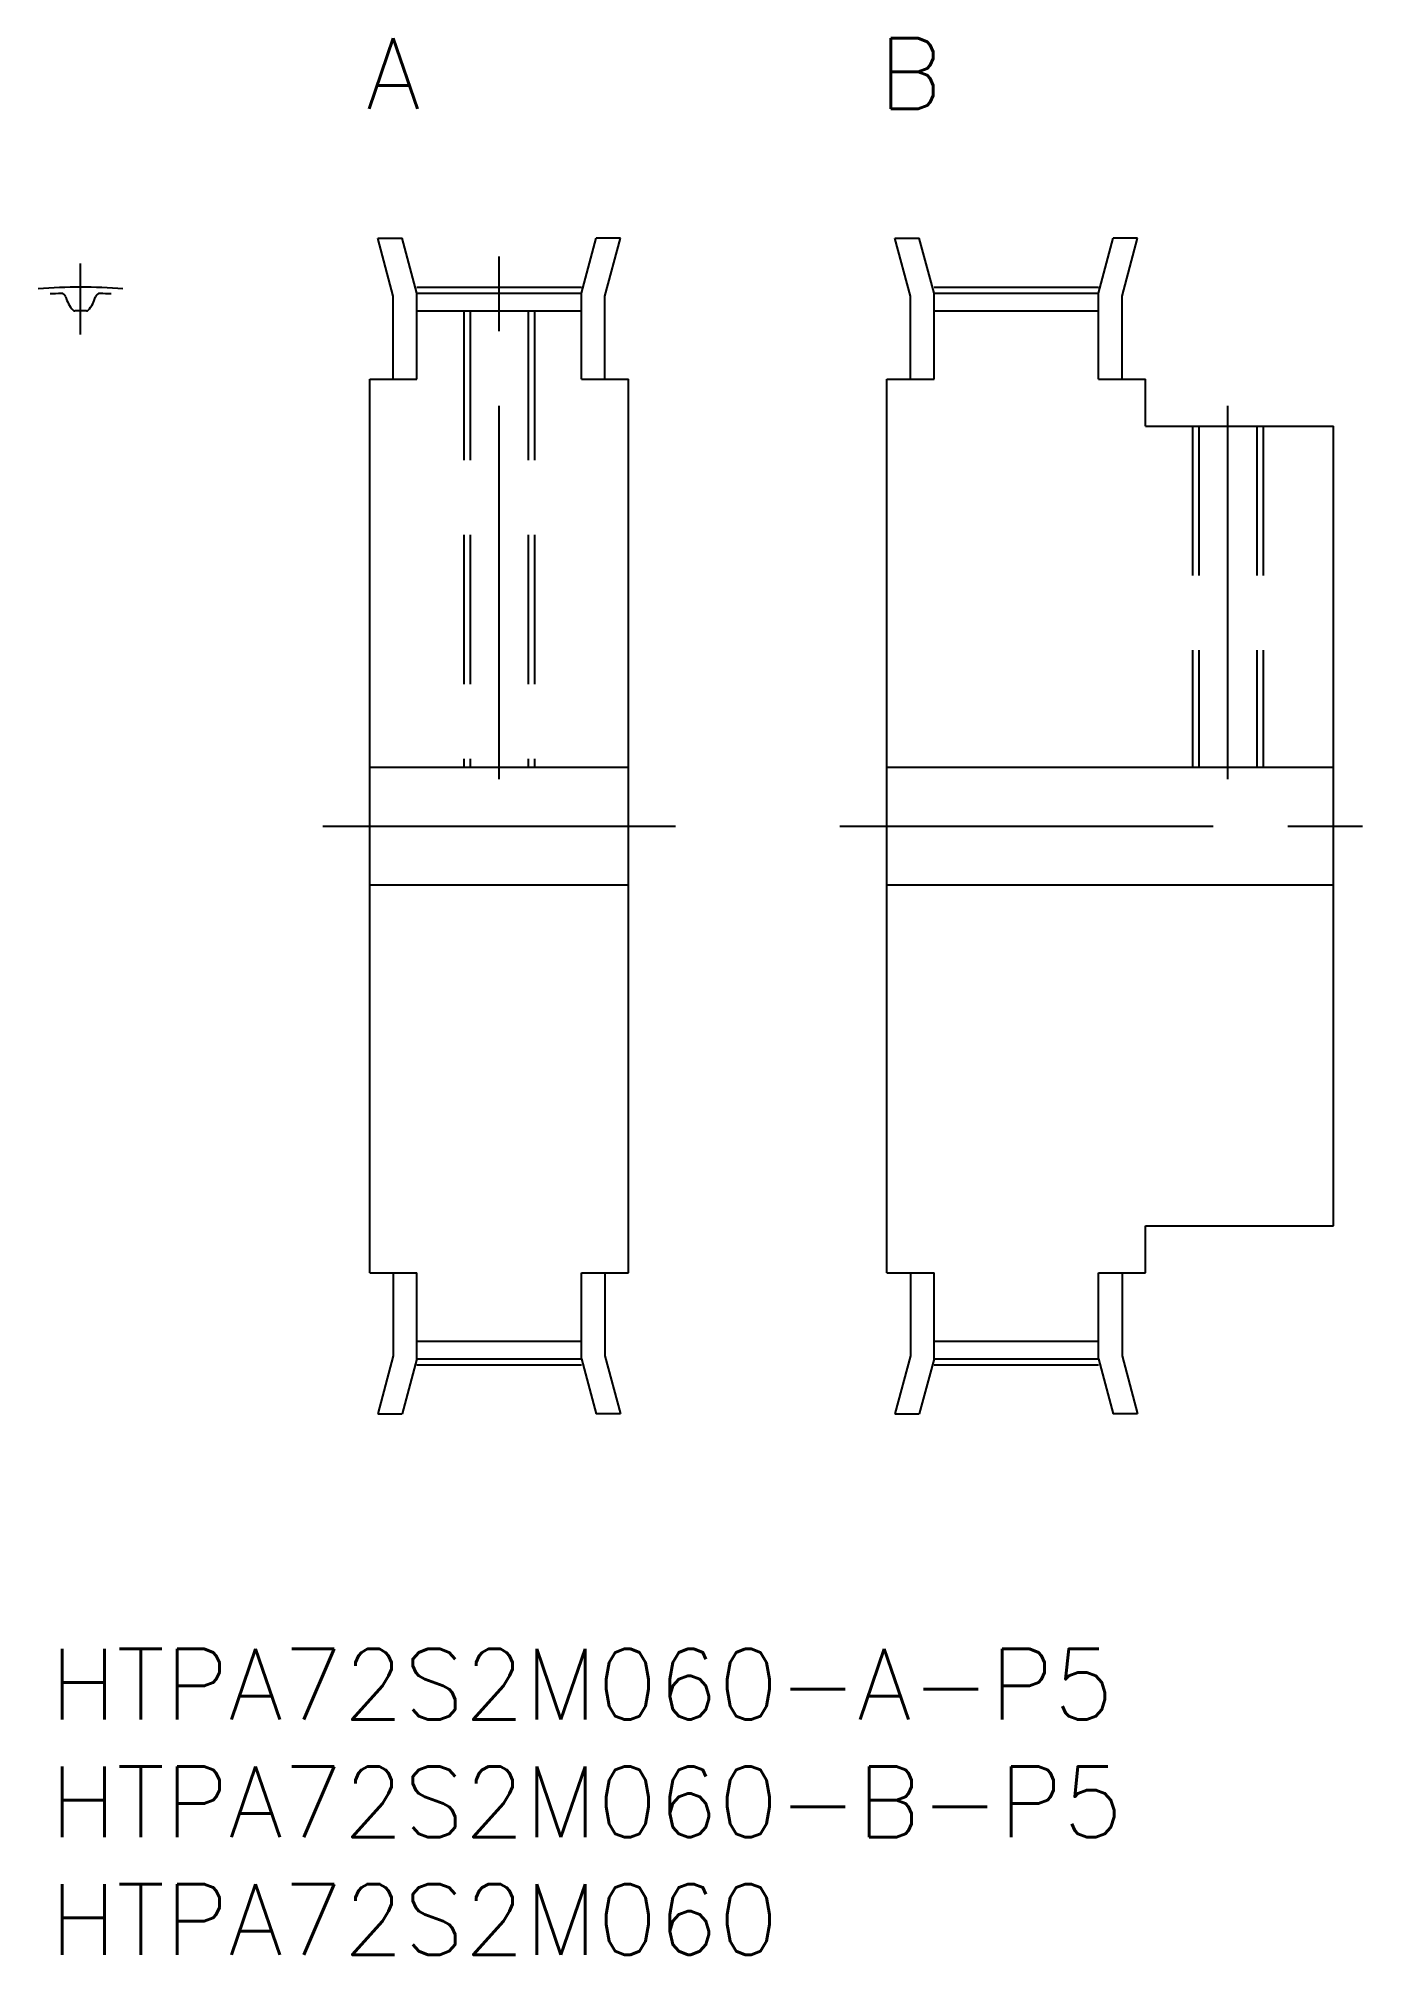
# Model space of a CAD drawing. Extents: x -0.5 to 56.6, y -13 to 68.5.
import ezdxf
from ezdxf.enums import TextEntityAlignment as Align

# ---------------------------------------------------------------- set-up
doc = ezdxf.new("R2010")
doc.units = 0
doc.header["$LTSCALE"] = 0.5
doc.linetypes.add('CENTER', pattern=[50.8, 31.75, -6.35, 6.35, -6.35])
doc.linetypes.add('DASHED', pattern=[19.05, 12.7, -6.35])
for name, color, linetype in [('MSM_CENTER', 1, 'CENTER'), ('MSM_CONTINUOUS', 7, 'CONTINUOUS'), ('MSM_DASHED', 4, 'DASHED'), ('MSM_PART_NUMBER', 7, 'CONTINUOUS')]:
    doc.layers.add(name, color=color, linetype=linetype)
doc.styles.get("Standard").update_dxf_attribs({"font": 'txt.shx', "height": 1, "bigfont": 'bigfont.shx'})

# ---------------------------------------------------------------- blocks, each defined once
blk = doc.blocks.new('*U13')
at = {"layer": 'MSM_PART_NUMBER'}
blk.add_text('HTPA72S2M060-A-P5', height=3, dxfattribs=at).set_placement((0, -3))
blk = doc.blocks.new('*U14')
at = {"layer": 'MSM_PART_NUMBER'}
blk.add_text('HTPA72S2M060-B-P5', height=3, dxfattribs=at).set_placement((0, -8))
blk = doc.blocks.new('*U15')
at = {"layer": 'MSM_PART_NUMBER'}
blk.add_text('HTPA72S2M060', height=3, dxfattribs=at).set_placement((0, -13))

msp = doc.modelspace()

# ---------------------------------------------------------------- linework, layer by layer
at = {"layer": 'MSM_CENTER'}
for p, q in [((19.1, 37), (19.1, 59.92)), ((1.3, 55.905), (1.3, 58.919)), ((15.6, 57.92), (22.6, 57.92)), ((37.6, 57.92), (44.6, 57.92)), ((50.1, 37), (50.1, 54)), ((11.6, 35), (26.6, 35)), ((33.6, 35), (56.6, 35)), ((15.6, 12.08), (22.6, 12.08)), ((37.6, 12.08), (44.6, 12.08))]:
    msp.add_line(p, q, dxfattribs=at)
msp.add_arc((1.3, 35), 22.919, 85.4955, 94.5045, dxfattribs=at)
at = {"layer": 'MSM_CONTINUOUS'}
for p, q in [((14.6, 57.533), (13.939, 60)), ((13.939, 60), (14.974, 60)), ((15.6, 57.665), (14.974, 60)), ((22.6, 57.665), (23.226, 60)), ((24.261, 60), (23.226, 60)), ((23.6, 57.533), (24.261, 60)), ((36.6, 57.533), (35.939, 60)), ((35.939, 60), (36.974, 60)), ((37.6, 57.665), (36.974, 60)), ((44.6, 57.665), (45.226, 60)), ((46.261, 60), (45.226, 60)), ((45.6, 57.533), (46.261, 60)), ((14.6, 54), (14.6, 57.533)), ((15.6, 54), (15.6, 57.665)), ((15.6, 57.665), (22.6, 57.665)), ((22.6, 54), (22.6, 57.665)), ((23.6, 54), (23.6, 57.533)), ((36.6, 54), (36.6, 57.533)), ((37.6, 57.665), (44.6, 57.665)), ((37.6, 54), (37.6, 57.665)), ((44.6, 54), (44.6, 57.665)), ((45.6, 54), (45.6, 57.533)), ((15.6, 56.905), (22.6, 56.905)), ((37.6, 56.905), (44.6, 56.905)), ((13.6, 16), (13.6, 54)), ((13.6, 54), (15.6, 54)), ((22.6, 54), (24.6, 54)), ((24.6, 16), (24.6, 54)), ((35.6, 16), (35.6, 54)), ((35.6, 54), (37.6, 54)), ((44.6, 54), (46.6, 54)), ((46.6, 52), (46.6, 54)), ((46.6, 52), (54.6, 52)), ((54.6, 18), (54.6, 52)), ((13.6, 37.5), (24.6, 37.5)), ((35.6, 37.5), (54.6, 37.5)), ((54.6, 35), (54.6, 35)), ((13.6, 32.5), (24.6, 32.5)), ((35.6, 32.5), (54.6, 32.5)), ((54.6, 26.5), (54.6, 26.5)), ((46.6, 18), (54.6, 18)), ((46.6, 16), (46.6, 18)), ((13.6, 16), (15.6, 16)), ((14.6, 16), (14.6, 12.467)), ((15.6, 12.335), (15.6, 16)), ((22.6, 16), (24.6, 16)), ((22.6, 12.335), (22.6, 16)), ((23.6, 16), (23.6, 12.467)), ((35.6, 16), (37.6, 16)), ((36.6, 16), (36.6, 12.467)), ((37.6, 12.335), (37.6, 16)), ((44.6, 16), (46.6, 16)), ((44.6, 12.335), (44.6, 16)), ((45.6, 16), (45.6, 12.467)), ((15.6, 13.095), (22.6, 13.095)), ((37.6, 13.095), (44.6, 13.095)), ((14.6, 12.467), (13.939, 10)), ((15.6, 12.335), (14.974, 10)), ((15.6, 12.335), (22.6, 12.335)), ((22.6, 12.335), (23.226, 10)), ((23.6, 12.467), (24.261, 10)), ((36.6, 12.467), (35.939, 10)), ((37.6, 12.335), (36.974, 10)), ((37.6, 12.335), (44.6, 12.335)), ((44.6, 12.335), (45.226, 10)), ((45.6, 12.467), (46.261, 10)), ((13.939, 10), (14.974, 10)), ((24.261, 10), (23.226, 10)), ((35.939, 10), (36.974, 10)), ((46.261, 10), (45.226, 10))]:
    msp.add_line(p, q, dxfattribs=at)
for centre, radius, start, end in [((1.3, 35), 22.665, 92.08421, 93.28813), ((0.483, 57.46), 0.19, 14.40402, 92.08421), ((1.95, 57.837), 1.325, 194.40402, 222.86888), ((0.65, 57.837), 1.325, 317.13112, 345.59598), ((2.117, 57.46), 0.19, 87.91579, 165.59598), ((1.3, 35), 22.665, 86.71187, 87.91579), ((1.052, 57.004), 0.1, 222.86888, 270.64527), ((1.3, 35), 21.905, 89.35473, 90.64527), ((1.548, 57.004), 0.1, 269.35473, 317.13112)]:
    msp.add_arc(centre, radius, start, end, dxfattribs=at)
at = {"layer": 'MSM_DASHED'}
for p, q in [((17.6, 56.905), (17.6, 37.5)), ((17.871, 56.905), (17.871, 37.5)), ((20.33, 56.905), (20.33, 37.5)), ((20.6, 56.905), (20.6, 37.5)), ((48.6, 52), (48.6, 37.5)), ((48.871, 52), (48.871, 37.5)), ((51.33, 52), (51.33, 37.5)), ((51.6, 52), (51.6, 37.5))]:
    msp.add_line(p, q, dxfattribs=at)

# ---------------------------------------------------------------- block references
at = {"layer": 'MSM_CONTINUOUS'}
for name in ['*U13', '*U14', '*U15']:
    msp.add_blockref(name, (0, 0), dxfattribs=at)

# ---------------------------------------------------------------- texts
at = {"layer": 'MSM_PART_NUMBER'}
for s, p in [('A', (14.6, 67)), ('B', (36.6, 67))]:
    msp.add_text(s, height=3, dxfattribs=at).set_placement(p, align=Align.MIDDLE_CENTER)

doc.saveas('drawing.dxf')
